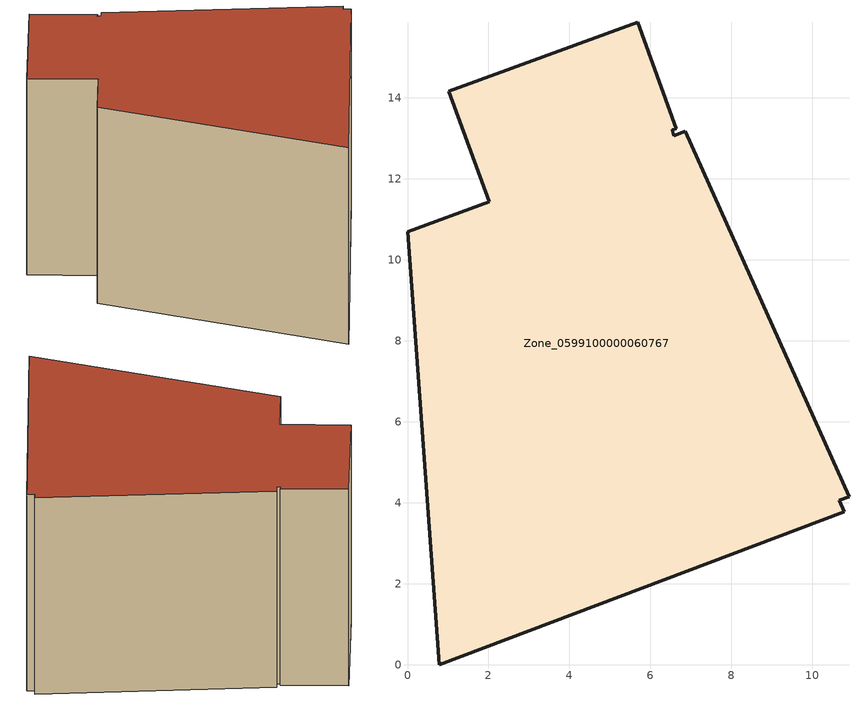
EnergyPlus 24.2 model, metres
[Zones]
Zone_0599100000060767
 floor ground (C_G): 6.85,13.18 10.9,4.15 10.66,4.07 10.79,3.78 0.79,0 0,10.7 2.02,11.44 1.02,14.16 5.68,15.87 6.64,13.23 6.53,13.21 6.58,13.07 z0
 wall outside (C_F): 0.79,0 10.79,3.78 10.66,4.07 10.9,4.15 6.85,13.18 6.58,13.07 6.53,13.21 6.64,13.23 5.68,15.87 1.02,14.16 2.02,11.44 0,10.7 0.79,0 z0:9.42
 roof outside (C_R): 10.9,4.15 6.85,13.18 6.58,13.07 6.53,13.21 6.64,13.23 5.68,15.87 1.02,14.16 2.02,11.44 0,10.7 0.79,0 10.79,3.78 10.66,4.07 z9.42
[BUILDING]
Pand.0599100000060767: North Axis=0; Terrain=City; Loads Convergence Tolerance Value=0.04; Temperature Convergence Tolerance Value=0.4; Solar Distribution=FullExterior; Maximum Number of Warmup Days=25; Minimum Number of Warmup Days=1
[Site:Location]
Rotterdam.The.Hague.AP_ZH_NLD Design_Conditions: Latitude=51.96; Longitude=4.45; Time Zone=1; Elevation=-4.5
[SITE:GROUNDTEMPERATURE:BUILDINGSURFACE]
18, 18, 18, 18, 18, 18, 18, 18, 18, 18, 18, 18
[MATERIAL] Thermal Absorptance=0.9; Solar Absorptance=0.7; Visible Absorptance=0.7
Name | Roughness | Thickness | Conductivity | Density | Specific Heat
G.D.1965 | MediumSmooth | 0.15 | 1 | 540 | 1210
F.D.1965 | Rough | 0.3 | 0.857143 | 1920 | 840
R.D.1965 | MediumRough | 0.2 | 0.08 | 1500 | 1000
[CONSTRUCTION]
C_G: G.D.1965
C_F: F.D.1965
C_R: R.D.1965
[ZONE]
Zone_0599100000060767: Type=1; Multiplier=1; Ceiling Height=Autocalculate; Volume=Autocalculate; Floor Area=autocalculate; Part of Total Floor Area=Yes
[ZONEINFILTRATION:DESIGNFLOWRATE]
Infil_Zone_0599100000060767: Zone or ZoneList or Space or SpaceList=Zone_0599100000060767; Schedule=AlwaysOn; Design Flow Rate Calculation Method=Flow/Area; Flow Rate per Floor Area=0.0042; Constant Term Coefficient=1; Temperature Term Coefficient=0; Velocity Term Coefficient=0; Velocity Squared Term Coefficient=0
[HVACTEMPLATE:ZONE:IDEALLOADSAIRSYSTEM]
Zone_0599100000060767: Maximum Heating Supply Air Temperature=50; Minimum Cooling Supply Air Temperature=13; Maximum Heating Supply Air Humidity Ratio=0.0156; Minimum Cooling Supply Air Humidity Ratio=0.0077; Heating Limit=NoLimit; Cooling Limit=NoLimit; Dehumidification Control Type=ConstantSensibleHeatRatio; Cooling Sensible Heat Ratio=0.7; Dehumidification Setpoint=60; Humidification Control Type=None; Humidification Setpoint=30; Outdoor Air Method=None; Outdoor Air Flow Rate per Person=0.00944; Outdoor Air Flow Rate per Zone Floor Area=0; Outdoor Air Flow Rate per Zone=0; Demand Controlled Ventilation Type=None; Outdoor Air Economizer Type=NoEconomizer; Heat Recovery Type=None; Sensible Heat Recovery Effectiveness=0.7; Latent Heat Recovery Effectiveness=0.65
[ZONECONTROL:THERMOSTAT]
ThermostatControl_Zone_0599100000060767: Zone or ZoneList=Zone_0599100000060767; Control Type Schedule=DualSetpointControlType; Control 1=Thermostat_Zone_0599100000060767; Temperature Difference Between Cutout And Setpoint=0
[THERMOSTATSETPOINT:DUALSETPOINT]
Thermostat_Zone_0599100000060767: Heating Setpoint Temperature Schedule=HeatingSetpoint_Zone_0599100000060767; Cooling Setpoint Temperature Schedule=CoolingSetpoint_Zone_0599100000060767
[SCHEDULE:COMPACT]
HeatingSetpoint_Zone_0599100000060767: Through: 12/31, For: AllDays, Until: 24:00, 21
CoolingSetpoint_Zone_0599100000060767: Through: 12/31, For: AllDays, Until: 24:00, 24
DualSetpointControlType: Through: 12/31, For: AllDays, Until: 24:00, 4
AlwaysOn: Through: 12/31, For: AllDays, Until: 24:00, 1
